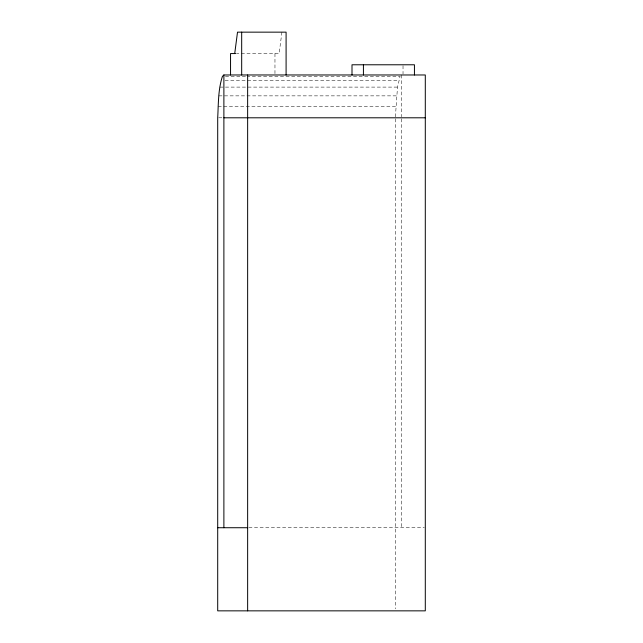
<?xml version="1.0" encoding="UTF-8"?>
<svg xmlns="http://www.w3.org/2000/svg" width="643" height="643" viewBox="0 0 643 643"><rect width="100%" height="100%" fill="white"/><g stroke="black" fill="none" stroke-linecap="round" stroke-linejoin="round"><path stroke-width="0.48" stroke-dasharray="3.21 2.41" d="M395.397 116.841L397.503 87.102L400.091 76.372L247.523 76.372M281.923 32.15L279.134 53.562L236.471 53.562M225.444 76.372L246.518 76.372M225.074 80.488L398.716 80.488M219.842 87.102L397.503 87.102M218.837 95.863L396.498 95.863M218.114 106.28L395.775 106.28M218.7 117.798L222.719 117.798M248.817 527.726L424.308 527.726M403.024 65.707L403.024 74.049M401.537 74.974L401.537 116.801M401.537 118.794L401.537 527.726M395.357 118.794L395.357 608.849M274.963 53.562L274.963 74.001"/><path stroke-width="0.96" d="M234.727 53.562L237.508 32.15L286.095 32.15L286.095 74.974M223.885 74.974L222.43 76.372C218.057 89.666 218.467 103.973 217.704 117.798L217.704 610.85L425.296 610.85L425.296 74.974L223.885 74.974L223.885 527.726M235.483 53.562L230.548 53.562L230.548 74.974M223.885 117.798L425.296 117.798M217.704 527.726L247.643 527.726M414.438 74.974L414.438 64.782L352.002 64.782L352.002 74.974M363.424 64.782L363.424 74.974M247.643 74.974L247.643 610.85M241.68 32.15L241.68 74.974"/></g></svg>
